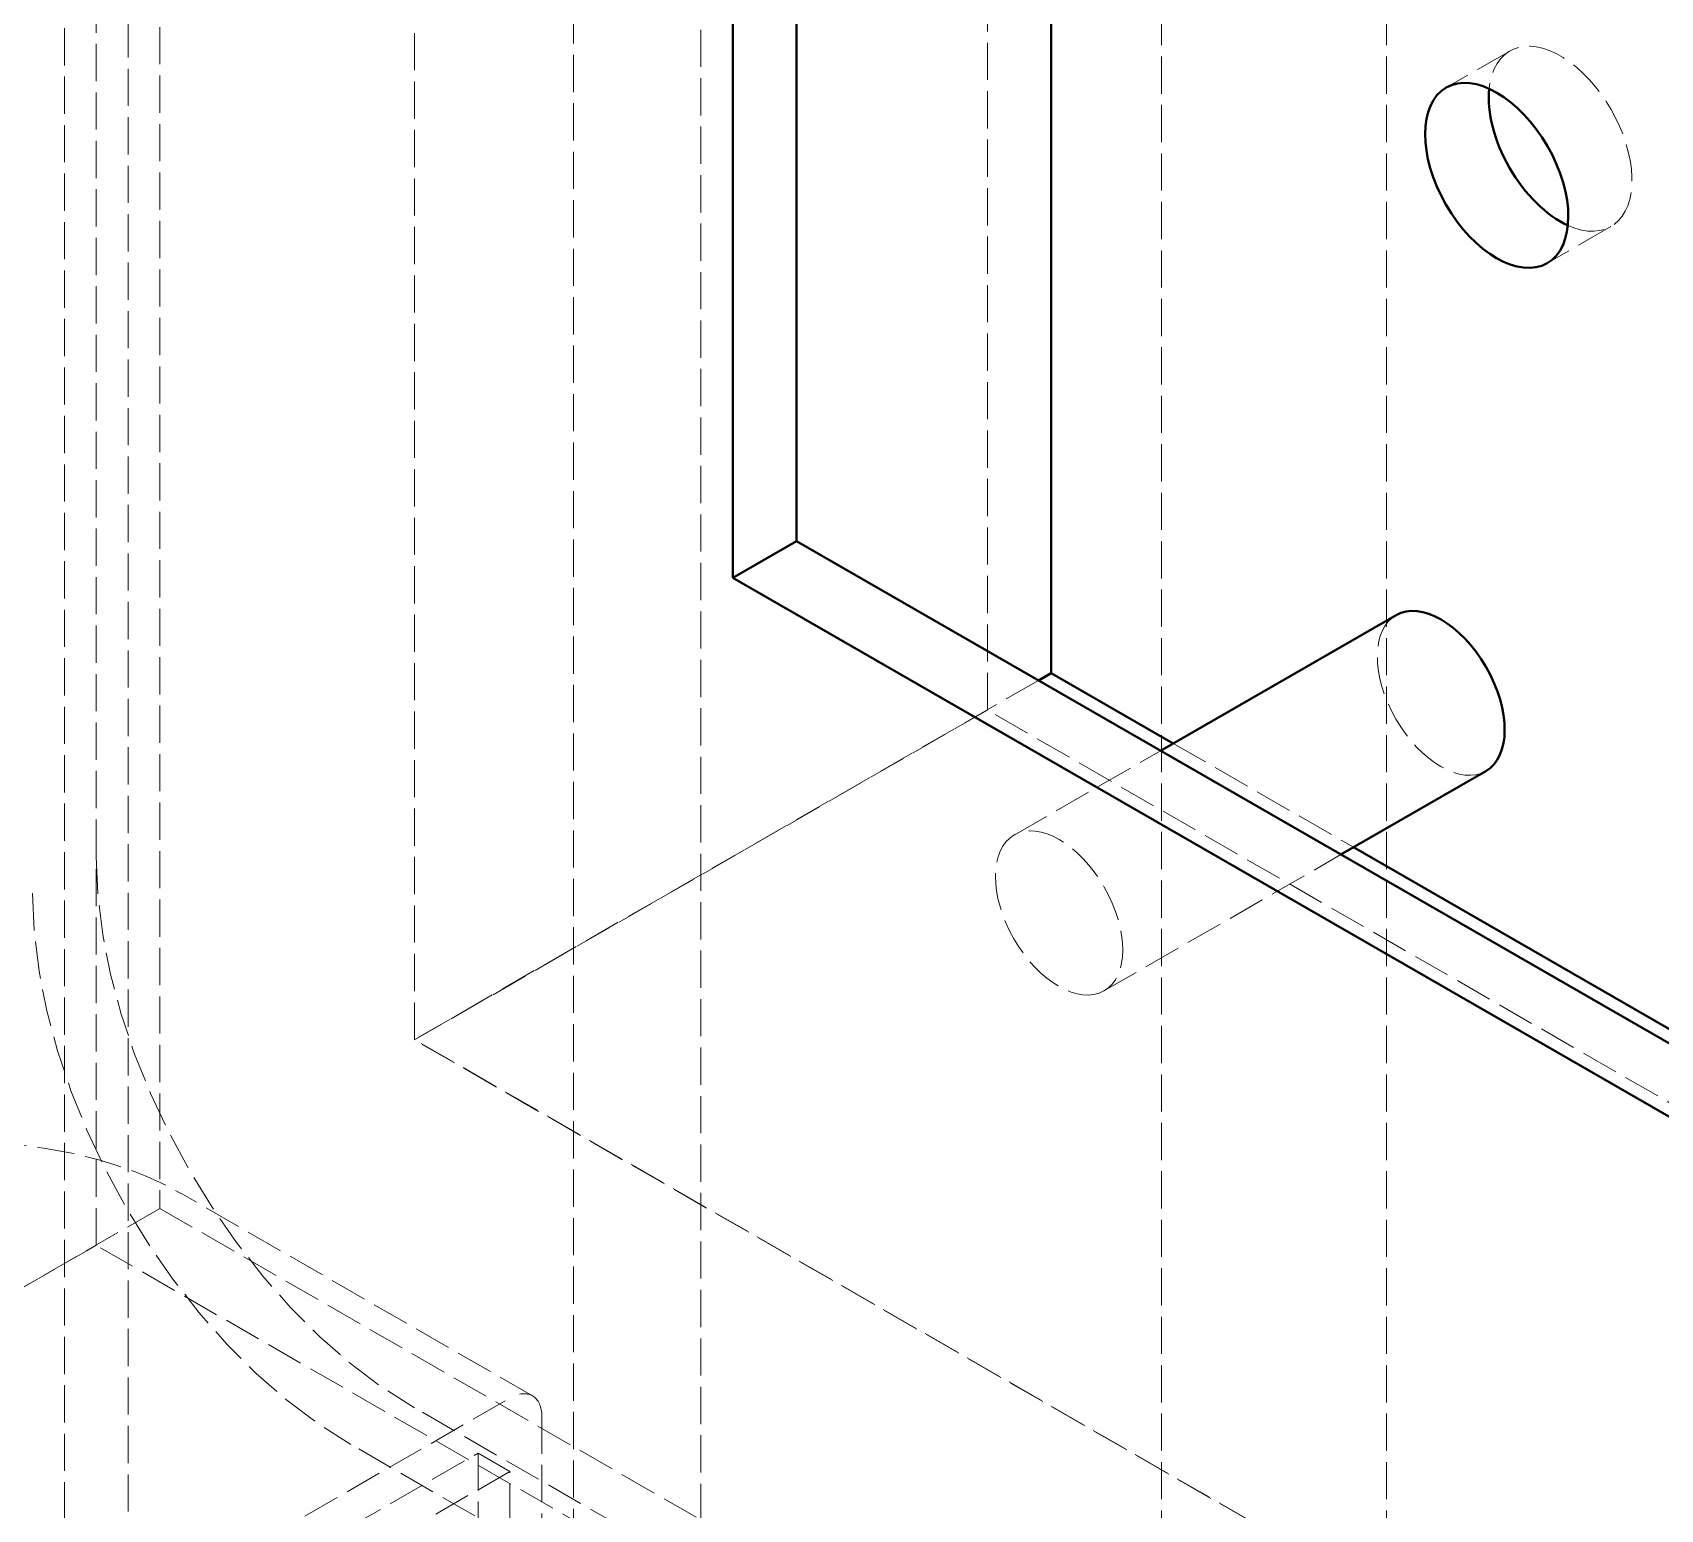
# Model space of a CAD drawing. Header units: millimetres. Extents: x 0 to 2378, y 0 to 1682.
# Drawn here: x 2110.7 to 2125.16, y 1448.87 to 1462 of the extents above; entities that cross this region are included whole.
import ezdxf

# ---------------------------------------------------------------- set-up
doc = ezdxf.new("R2010")
doc.units = ezdxf.units.MM
doc.header["$LTSCALE"] = 2
doc.linetypes.add('DASHED', pattern=[0.2067, 0.1654, -0.0413])
doc.layers.add('가려진 것(ISO)', color=2, linetype='DASHED', lineweight=18, true_color=0xffff00)
doc.layers.add('가시적인 것(ISO)', color=3, linetype='Continuous', lineweight=40, true_color=0x00ff00)

msp = doc.modelspace()

# ---------------------------------------------------------------- linework, layer by layer
at = {"layer": '가려진 것(ISO)'}
for p, q in [((2110.9797, 1539.1495), (2110.9797, 1414.5553)), ((2115.5052, 1418.8191), (2115.5052, 1528.3705)), ((2116.6365, 1419.4732), (2116.6365, 1527.7164)), ((2111.5454, 1416.5414), (2111.5454, 1524.7846)), ((2111.8282, 1518.9115), (2111.8282, 1451.5456)), ((2120.7277, 1515.6344), (2120.7277, 1438.785)), ((2122.7277, 1515.6344), (2122.7277, 1438.785)), ((2119.1821, 1455.9755), (2119.1821, 1506.6635)), ((2111.2625, 1454.6725), (2111.2625, 1505.3604)), ((2114.091, 1453.0463), (2114.091, 1502.4261)), ((2123.8242, 1461.8331), (2123.2585, 1461.5073)), ((2124.7224, 1460.2733), (2124.1567, 1459.9475)), ((2119.6354, 1456.2391), (2114.091, 1453.0463)), ((2119.1821, 1455.9755), (2114.091, 1453.0437)), ((2191.5899, 1414.2787), (2119.1821, 1455.9755)), ((2119.4193, 1454.8648), (2120.7206, 1455.6142)), ((2120.833, 1455.6789), (2122.4361, 1454.7558)), ((2120.2177, 1453.4783), (2122.3237, 1454.691)), ((2111.2625, 1451.2174), (2111.2625, 1454.6725)), ((2185.3673, 1412.0009), (2114.091, 1453.0463)), ((2114.091, 1453.0437), (2114.091, 1453.0463)), ((2186.4987, 1411.3469), (2114.091, 1453.0437)), ((2115.1391, 1449.8803), (2112.0278, 1451.672)), ((2111.8282, 1451.5456), (2104.4743, 1447.3108)), ((2111.8282, 1451.5456), (2194.7011, 1403.8223)), ((2111.2625, 1451.2174), (2103.3429, 1446.6568)), ((2198.9438, 1400.7251), (2111.2625, 1451.2174)), ((2110.1312, 1447.0918), (2114.9395, 1449.8607)), ((2186.4987, 1408.0767), (2114.091, 1449.7736)), ((2115.2223, 1449.6966), (2115.2223, 1430.7295)), ((2111.2625, 1447.4163), (2114.6566, 1449.3708)), ((2185.933, 1407.751), (2113.5253, 1449.4478)), ((2114.6566, 1449.3708), (2114.6566, 1430.4037)), ((2114.9395, 1449.2079), (2114.6566, 1449.3708)), ((2114.9395, 1449.2079), (2111.5454, 1447.2534)), ((2114.9395, 1430.2408), (2114.9395, 1449.2079))]:
    msp.add_line(p, q, dxfattribs=at)
for centre, major_axis, start_param, end_param in [((2124.2733, 1461.0532), (0.4491, -0.7799), 5.6050687, 10.1028946), ((2123.2126, 1456.1261), (0.3992, -0.6933), 3.1415927, 6.2831853), ((2114.091, 1453.0437), (-1.9961, 3.4663), 0.7873319, 2.3581282), ((2113.5253, 1452.718), (-1.9961, 3.4663), 0.7873319, 2.3581282), ((2114.9395, 1449.5337), (0.1996, 0.3466), 5.4958534, 7.0666498)]:
    msp.add_ellipse(centre, major_axis=major_axis, ratio=0.5780931, start_param=start_param, end_param=end_param, dxfattribs=at)
msp.add_ellipse((2119.8185, 1454.1716), major_axis=(0.3992, -0.6933), ratio=0.5780931, dxfattribs=at)
msp.add_open_spline([(2108.2345, 1451.672), (2108.4436, 1451.7924), (2108.6782, 1451.8897), (2109.1797, 1452.0369), (2109.4467, 1452.0866), (2109.992, 1452.1363), (2110.2703, 1452.1363), (2110.8156, 1452.0866), (2111.0826, 1452.0369), (2111.5841, 1451.8897), (2111.8187, 1451.7924), (2112.0278, 1451.672)], degree=3, knots=[1.5707963, 1.5707963, 1.5707963, 1.5707963, 1.8849556, 1.8849556, 2.1991149, 2.1991149, 2.5132741, 2.5132741, 2.8274334, 2.8274334, 3.1415927, 3.1415927, 3.1415927, 3.1415927], dxfattribs=at)
at = {"layer": '가시적인 것(ISO)'}
for p, q in [((2116.9194, 1457.1517), (2116.9194, 1489.1995)), ((2117.4851, 1488.8738), (2117.4851, 1457.4774)), ((2119.7478, 1487.5707), (2119.7478, 1456.3038)), ((2116.9194, 1457.1517), (2117.4851, 1457.4774)), ((2117.4851, 1457.4774), (2164.0127, 1430.684)), ((2164.0127, 1430.0324), (2116.9194, 1457.1517)), ((2120.7206, 1455.6142), (2122.8134, 1456.8194)), ((2119.7478, 1456.3038), (2119.6354, 1456.2391)), ((2119.7478, 1456.3038), (2120.833, 1455.6789)), ((2122.3237, 1454.691), (2123.6119, 1455.4328)), ((2122.4361, 1454.7558), (2134.9751, 1447.535))]:
    msp.add_line(p, q, dxfattribs=at)
msp.add_ellipse((2123.7076, 1460.7274), major_axis=(0.4491, -0.7799), ratio=0.5780931, dxfattribs=at)
for centre, major_axis, start_param, end_param in [((2124.2733, 1461.0532), (0.4491, -0.7799), 3.8197093, 5.6050687), ((2123.2126, 1456.1261), (-0.3992, 0.6933), 3.1415927, 6.2831853)]:
    msp.add_ellipse(centre, major_axis=major_axis, ratio=0.5780931, start_param=start_param, end_param=end_param, dxfattribs=at)

doc.saveas('drawing.dxf')
